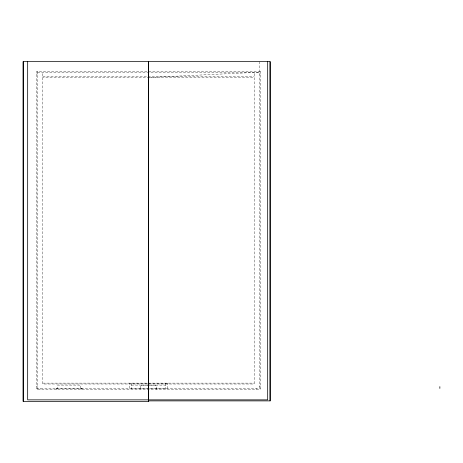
<?xml version="1.0" encoding="UTF-8"?>
<svg xmlns="http://www.w3.org/2000/svg" width="463" height="463" viewBox="0 0 463 463"><rect width="100%" height="100%" fill="white"/><g stroke="black" fill="none" stroke-linecap="round" stroke-linejoin="round"><path stroke-width="0.35" stroke-dasharray="2.31 1.74" d="M37.52 72.211L259.471 72.211L148.496 77.495L42.804 77.495M36.641 73.976L37.52 73.976M259.471 73.976L260.351 73.976M42.804 76.615L254.187 76.615M149.213 77.495L254.187 77.495M42.804 383.121L254.187 383.121M147.778 384.001L42.804 384.001L42.804 72.211M149.213 384.001L254.187 384.001L254.187 72.211M131.324 385.106L165.673 385.106M36.641 386.646L37.52 386.646M259.471 386.646L260.351 386.646M36.641 388.405L260.351 388.405M259.471 61.643L259.471 389.29M256.832 388.405L256.832 389.29M165.673 383.341L165.673 388.625M156.876 388.625L156.876 389.285M156.436 389.285L156.436 385.546L140.567 385.546L140.567 389.285M155.551 385.106L155.551 385.546M141.452 385.106L141.452 385.546M140.127 388.625L140.127 389.285M131.324 383.341L131.324 388.625M82.437 388.405L56.017 388.405M81.997 388.625L81.997 389.29M81.557 388.405L81.557 389.29M80.678 388.405L80.678 385.106L57.777 385.106L57.777 388.405M56.897 388.405L56.897 389.29M56.457 388.625L56.457 389.29M40.165 388.405L40.165 389.29M37.52 71.331L37.52 389.29M260.351 71.331L36.641 71.331L36.641 389.29L260.351 389.29L260.351 71.331M167.432 383.341L129.559 383.341L129.559 388.625L167.432 388.625L167.432 383.341"/><path stroke-width="0.69" d="M148.473 400.889L270.149 400.889L270.149 61.643L23.15 61.643L23.15 401.357L148.496 401.357M439.85 386.646L439.85 388.405M270.068 61.643L270.068 400.889M267.683 61.643L267.683 399.858L27.67 399.858L27.67 61.643M148.548 61.643L148.548 400.889M148.473 61.643L148.415 401.357M23.231 61.643L23.231 401.357"/></g></svg>
